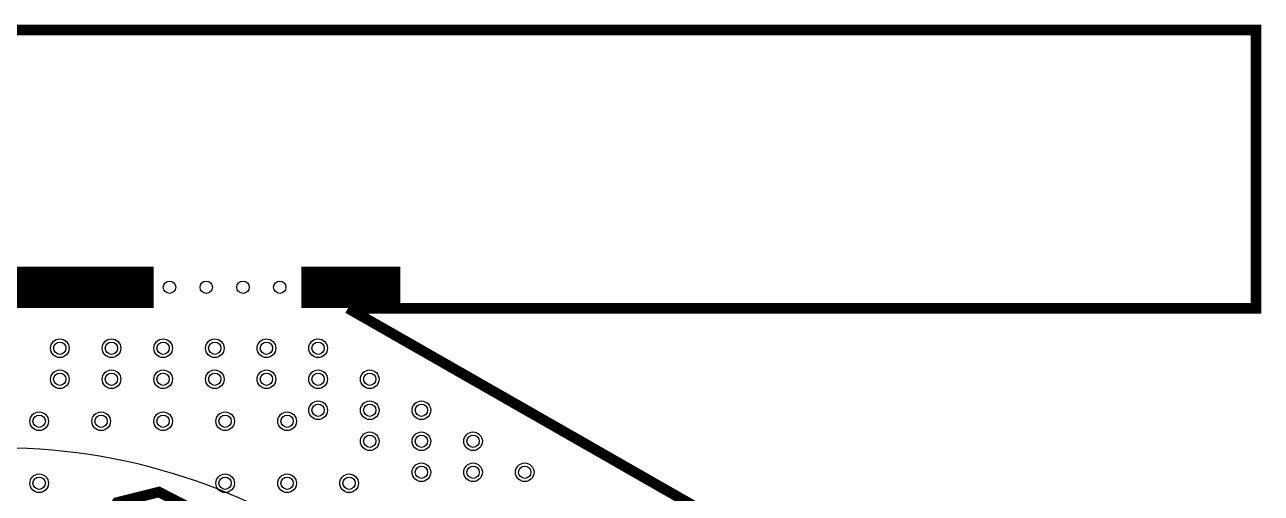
# Model space of a CAD drawing. Header units: millimetres. Extents: x -4.6 to 50, y -7.7 to 42.4.
# Drawn here: x 20.12 to 50.04, y 31.08 to 42.42 of the extents above; entities that cross this region are included whole.
import ezdxf

# ---------------------------------------------------------------- set-up
doc = ezdxf.new("R2010")
doc.units = ezdxf.units.MM
for name, color, linetype, true_color in [('BoardOutLine', 7, 'Continuous', 0xff00ff), ('BottomSilkLayer', 7, 'Continuous', 0x66cc33), ('Hole', 7, 'Continuous', 0x222222), ('Multi-Layer', 7, 'Continuous', 0xc0c0c0), ('TopLayer', 7, 'Continuous', 0xff0000)]:
    doc.layers.add(name, color=color, linetype=linetype, true_color=true_color)

msp = doc.modelspace()

# ---------------------------------------------------------------- linework, layer by layer
at = {"layer": 'BoardOutLine'}
for points, const_width in [([(7.62, 35.56), (0, 35.56), (0, 42.291), (49.911, 42.291), (49.911, 35.56), (27.94, 35.56)], 0.254), ([(12.573, 36.068), (23.241, 36.068)], 1), ([(29.21, 36.068), (26.815, 36.068)], 1), ([(45.72, 25.4), (27.94, 35.56)], 0.254)]:
    msp.add_lwpolyline(points, dxfattribs=dict(at, const_width=const_width))
at = {"layer": 'BottomSilkLayer'}
msp.add_arc((19.529, 17.78), 14.4, 9.7821, 157.8339, dxfattribs=at)
at = {"layer": 'Hole'}
for centre in [(20.967, 34.593), (22.217, 34.593), (23.467, 34.593), (24.717, 34.593), (25.967, 34.593), (27.217, 34.593), (20.967, 33.843), (22.217, 33.843), (23.467, 33.843), (24.717, 33.843), (25.967, 33.843), (27.217, 33.843), (28.467, 33.843), (27.217, 33.093), (28.467, 33.093), (29.717, 33.093), (20.467, 32.827), (21.967, 32.827), (23.467, 32.827), (24.967, 32.827), (26.467, 32.827), (28.467, 32.343), (29.717, 32.343), (30.967, 32.343), (29.717, 31.593), (30.967, 31.593), (32.217, 31.593), (20.467, 31.327), (24.967, 31.327), (26.467, 31.327), (27.967, 31.327)]:
    msp.add_circle(centre, 0.15, dxfattribs=at)
at = {"layer": 'Multi-Layer'}
for centre, radius in [((23.622, 36.068), 0.15), ((24.511, 36.068), 0.15), ((25.4, 36.068), 0.15), ((26.289, 36.068), 0.15), ((20.967, 34.593), 0.225), ((22.217, 34.593), 0.225), ((23.467, 34.593), 0.225), ((24.717, 34.593), 0.225), ((25.967, 34.593), 0.225), ((27.217, 34.593), 0.225), ((20.967, 33.843), 0.225), ((22.217, 33.843), 0.225), ((23.467, 33.843), 0.225), ((24.717, 33.843), 0.225), ((25.967, 33.843), 0.225), ((27.217, 33.843), 0.225), ((28.467, 33.843), 0.225), ((27.217, 33.093), 0.225), ((28.467, 33.093), 0.225), ((29.717, 33.093), 0.225), ((20.467, 32.827), 0.225), ((21.967, 32.827), 0.225), ((23.467, 32.827), 0.225), ((24.967, 32.827), 0.225), ((26.467, 32.827), 0.225), ((28.467, 32.343), 0.225), ((29.717, 32.343), 0.225), ((30.967, 32.343), 0.225), ((29.717, 31.593), 0.225), ((30.967, 31.593), 0.225), ((32.217, 31.593), 0.225), ((20.467, 31.327), 0.225), ((24.967, 31.327), 0.225), ((26.467, 31.327), 0.225), ((27.967, 31.327), 0.225)]:
    msp.add_circle(centre, radius, dxfattribs=at)
at = {"layer": 'TopLayer', "const_width": 0.254}
msp.add_lwpolyline([(28.039, 23.622), (27.305, 25.527), (26.797, 26.955), (26.797, 27.305), (27.178, 27.686), (27.178, 28.575), (26.797, 29.337), (23.368, 31.115), (22.352, 30.861), (20.955, 28.575), (21.082, 27.432), (22.098, 26.924), (22.479, 26.924), (22.751, 27.313)], dxfattribs=at)

doc.saveas('drawing.dxf')
